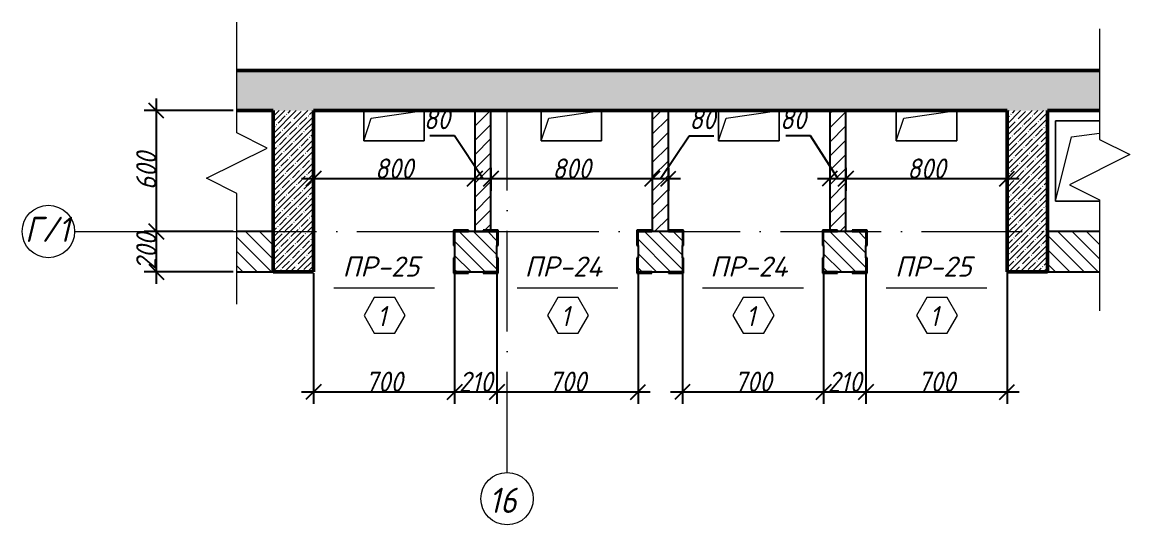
# Model space of a CAD drawing. Header units: millimetres. Extents: x -269418 to 201924, y -5890 to 98643.
# Drawn here: x 184024 to 189518, y 9644 to 12139 of the extents above; entities that cross this region are included whole.
import ezdxf

# ---------------------------------------------------------------- set-up
doc = ezdxf.new("R2010")
doc.units = ezdxf.units.MM
doc.linetypes.add('50_200_ШТРИХ_1Т_ш5_п1_п1_', pattern=[700, 500, -100, 0, -100])
for name, color, linetype, lineweight in [('A-ANNO-DIMS', 7, 'Continuous', 9), ('A-DETL-GENF', 7, 'Continuous', 9), ('A-DOOR-IDEN', 7, 'Continuous', 9), ('A-FLOR', 7, 'Continuous', 9), ('A-GENM', 7, 'Continuous', 9), ('A-GENM-1', 7, 'Continuous', 25), ('A-GENM-IDEN', 7, 'Continuous', 9), ('A-WALL-3', 7, 'Continuous', 50), ('A-WALL-PATT-2', 7, 'Continuous', 5), ('Оси', 7, 'Continuous', 9), ('Оси-1', 7, '50_200_ШТРИХ_1Т_ш5_п1_п1_', 9)]:
    doc.layers.add(name, color=color, linetype=linetype, lineweight=lineweight)
for name, color, linetype, lineweight, true_color in [('A-WALL-FNSH-6', 7, 'Continuous', 25, 0xce0000), ('A-WALL-FNSH-7', 7, 'Continuous', 25, 0x008000), ('A-WALL-PATT-1', 7, 'Continuous', 5, 0xce0000), ('A-WALL-PATT-3', 7, 'Continuous', 5, 0x008000)]:
    doc.layers.add(name, color=color, linetype=linetype, lineweight=lineweight, true_color=true_color)
doc.styles.add('ISOCPEUR_I_6', font='isocpeui.ttf', dxfattribs={"width": 0.9, "height": 125})
doc.styles.add('ISOCPEUR_I_7', font='isocpeui.ttf', dxfattribs={"width": 0.9, "height": 100})
doc.styles.add('ISOCPEUR_I_8', font='isocpeui.ttf', dxfattribs={"height": 100})
doc.dimstyles.new('ISO-2_0_0_9К_СРЕДНИЙ_3', dxfattribs={"dimscale": 304.8, "dimtxt": 99.598118, "dimasz": 0.246063, "dimexe": 0.19685, "dimexo": 0, "dimgap": 0, "dimtad": 1, "dimdec": 0, "dimzin": 0, "dimdsep": 46, "dimtxsty": 'ISOCPEUR_I_7', "dimblk1": 'OBLIQUE', "dimblk2": 'OBLIQUE', "dimsah": 1, "dimcen": 0.09, "dimdle": 0.19685, "dimazin": 0, "dimtfac": 1, "dimtdec": 4, "dimtix": 1, "dimtmove": 1, "dimatfit": 3, "dimfxl": 1, "dimtvp": 1, "dimtolj": 1, "dimtzin": 0, "dimarcsym": 2})
doc.dimstyles.new('ISO-2_0_0_9К_СРЕДНИЙ_4', dxfattribs={"dimscale": 304.8, "dimtxt": 99.598118, "dimasz": 0.246063, "dimexe": 0.19685, "dimexo": 0, "dimgap": 0, "dimtad": 1, "dimdec": 0, "dimzin": 0, "dimdsep": 46, "dimtxsty": 'ISOCPEUR_I_7', "dimblk1": 'OBLIQUE', "dimblk2": 'OBLIQUE', "dimsah": 1, "dimcen": 0.09, "dimdle": 0.19685, "dimazin": 0, "dimtfac": 1, "dimtdec": 4, "dimtix": 1, "dimtmove": 0, "dimatfit": 3, "dimfxl": 1, "dimtvp": 1, "dimtolj": 1, "dimtzin": 0, "dimarcsym": 2})
pattern_1 = [(45, (149552.986, 4039.264), (-28.51196, 28.51196), []), (45, (149581.5, 4039.264), (-28.51196, 28.51196), [50.403, -10.081, 1.676, -8.404])]
pattern_2 = [(135, (149552.986, 4039.264), (-35.35534, -35.35534), [])]
pattern_3 = [(45, (149552.986, 4039.264), (-35.35534, 35.35534), [])]

# ---------------------------------------------------------------- blocks, each defined once
blk = doc.blocks.new('AR_Отверстие прямоугольное _в плите_ - AR_Отверстие прямоугольное _в плите_-24470276-Фрагмент 10')
at = {"layer": 'A-GENM'}
for p, q in [((-150, 75), (-150, -75)), ((-112.5, 37.5), (150, 75)), ((150, -75), (150, 75)), ((-150, -75), (-112.5, 37.5)), ((-150, -75), (150, -75))]:
    blk.add_line(p, q, dxfattribs=at)
blk = doc.blocks.new('AR_Отверстие прямоугольное _в плите_ - AR_Отверстие прямоугольное _в плите_-24509922-Фрагмент 10')
at = {"layer": 'A-GENM'}
for p, q in [((-131.1, 200), (-350, 200)), ((-350, 200), (-350, -200)), ((-350, -200), (-270, 120)), ((-270, 120), (-131.1, 137.9)), ((-350, -200), (-131.1, -200))]:
    blk.add_line(p, q, dxfattribs=at)
blk = doc.blocks.new('Фахверк_СКБ_Уголок - Ф-18_1_200х3550 h_все крепления развернуты-28533997-Фрагмент 10')
at = {"layer": 'A-GENM-1'}
for p, q in [((200, 156), (125, 156)), ((125, 156), (125, 81)), ((131, 81), (131, 150)), ((131, 150), (200, 150)), ((200, 150), (200, 156)), ((125, 81), (131, 81)), ((131, 19), (125, 19)), ((125, 19), (125, -56)), ((131, -50), (131, 19)), ((200, -50), (131, -50)), ((200, -56), (200, -50)), ((125, -56), (200, -56))]:
    blk.add_line(p, q, dxfattribs=at)
blk = doc.blocks.new('DET_L_Линия разрыва - М50-27036689-Фрагмент 10')
at = {"layer": 'A-DETL-GENF'}
for p, q in [((625, 150), (550, 0)), ((775, -150), (625, 150)), ((550, 0), (0, 0)), ((850, 0), (775, -150)), ((1400, 0), (850, 0))]:
    blk.add_line(p, q, dxfattribs=at)
blk = doc.blocks.new('Ось сетки - Круг_Ø6_00__ISO-2_5_0_9K_ кружки поменьше-23056867-Фрагмент 10')
at = {"layer": 'Оси'}
blk.add_circle((0, 0), 2.6, dxfattribs=at)
blk = doc.blocks.new('AAR_СКБ_Марка_Двери_Перемычка и проем - Марка перемычки и проема-25306769-Фрагмент 10')
at = {"layer": 'A-DOOR-IDEN'}
for p, q in [((-5, 0), (5, 0)), ((-0.97, -0.98), (-1.99, -2.75)), ((1.07, -0.98), (-0.97, -0.98)), ((2.09, -2.75), (1.07, -0.98)), ((-1.99, -2.75), (-0.97, -4.51)), ((1.07, -4.51), (2.09, -2.75)), ((-0.97, -4.51), (1.07, -4.51))]:
    blk.add_line(p, q, dxfattribs=at)
blk = doc.blocks.new('_Oblique')
at = {"color": 0, "linetype": 'ByBlock', "lineweight": -2}
blk.add_line((-0.5, -0.5), (0.5, 0.5), dxfattribs=at)
blk = doc.blocks.new('DIMBLOCK538-Фрагмент 10')
at = {"layer": 'A-ANNO-DIMS', "color": 0, "lineweight": -2, "transparency": 16777216}
for p, q in [((184689.5, 10840), (184689.5, 11160)), ((185070.8, 11100), (184629.5, 11100)), ((185070.8, 10900), (184629.5, 10900))]:
    blk.add_line(p, q, dxfattribs=at)
at = {"layer": 'Defpoints', "color": 0, "transparency": 16777216}
for p in [(184689.5, 11100), (185070.8, 11100), (185070.8, 10900)]:
    blk.add_point(p, dxfattribs=at)
at = {"layer": 'A-ANNO-DIMS', "color": 0, "lineweight": -2, "transparency": 16777216, "xscale": 75, "yscale": 75, "zscale": 75}
for p, rotation in [((184689.5, 11100), 90), ((184689.5, 10900), 270)]:
    blk.add_blockref('_Oblique', p, dxfattribs=dict(at, rotation=rotation))
at = {"layer": 'A-ANNO-DIMS', "color": 0, "transparency": 16777216, "insert": (184639.5, 11000), "char_height": 100, "width": 227.543, "attachment_point": 5, "rotation": 90, "style": 'ISOCPEUR_I_7'}
blk.add_mtext('\\A1;200', dxfattribs=at)
blk = doc.blocks.new('DIMBLOCK539-Фрагмент 10')
at = {"layer": 'A-ANNO-DIMS', "color": 0, "lineweight": -2, "transparency": 16777216}
for p, q in [((184689.5, 11040), (184689.5, 11760)), ((185070.8, 11700), (184629.5, 11700)), ((185070.8, 11100), (184629.5, 11100))]:
    blk.add_line(p, q, dxfattribs=at)
at = {"layer": 'Defpoints', "color": 0, "transparency": 16777216}
for p in [(184689.5, 11700), (185070.8, 11700), (185070.8, 11100)]:
    blk.add_point(p, dxfattribs=at)
at = {"layer": 'A-ANNO-DIMS', "color": 0, "lineweight": -2, "transparency": 16777216, "xscale": 75, "yscale": 75, "zscale": 75}
for p, rotation in [((184689.5, 11700), 90), ((184689.5, 11100), 270)]:
    blk.add_blockref('_Oblique', p, dxfattribs=dict(at, rotation=rotation))
at = {"layer": 'A-ANNO-DIMS', "color": 0, "transparency": 16777216, "insert": (184639.5, 11400), "char_height": 100, "width": 227.543, "attachment_point": 5, "rotation": 90, "style": 'ISOCPEUR_I_7'}
blk.add_mtext('\\A1;600', dxfattribs=at)
blk = doc.blocks.new('DIMBLOCK540-Фрагмент 10')
at = {"layer": 'A-ANNO-DIMS', "color": 0, "lineweight": -2, "transparency": 16777216}
for p, q in [((185468.9, 11120), (185468.9, 11422.5)), ((186269.1, 11415.6), (186269.1, 11302.5)), ((185408.9, 11362.5), (186329.1, 11362.5))]:
    blk.add_line(p, q, dxfattribs=at)
at = {"layer": 'Defpoints', "color": 0, "transparency": 16777216}
for p in [(186269.1, 11415.6), (186269.1, 11362.5), (185468.9, 11120)]:
    blk.add_point(p, dxfattribs=at)
at = {"layer": 'A-ANNO-DIMS', "color": 0, "lineweight": -2, "transparency": 16777216, "xscale": 75, "yscale": 75, "zscale": 75, "rotation": 180}
blk.add_blockref('_Oblique', (185468.9, 11362.5), dxfattribs=at)
at = {"layer": 'A-ANNO-DIMS', "color": 0, "lineweight": -2, "transparency": 16777216, "xscale": 75, "yscale": 75, "zscale": 75}
blk.add_blockref('_Oblique', (186269.1, 11362.5), dxfattribs=at)
at = {"layer": 'A-ANNO-DIMS', "color": 0, "transparency": 16777216, "insert": (185869, 11412.5), "char_height": 100, "width": 227.543, "attachment_point": 5, "style": 'ISOCPEUR_I_7'}
blk.add_mtext('\\A1;800', dxfattribs=at)
blk = doc.blocks.new('DIMBLOCK541-Фрагмент 10')
at = {"layer": 'A-ANNO-DIMS', "color": 0, "lineweight": -2, "transparency": 16777216}
for p, q in [((186167.7, 11574.5), (186045.8, 11574.5)), ((186309.1, 11362.5), (186167.7, 11574.5)), ((186269.1, 11415.6), (186269.1, 11302.5)), ((186349.1, 11415.6), (186349.1, 11302.5)), ((186209.1, 11362.5), (186409.1, 11362.5))]:
    blk.add_line(p, q, dxfattribs=at)
at = {"layer": 'Defpoints', "color": 0, "transparency": 16777216}
for p in [(186269.1, 11415.6), (186349.1, 11415.6), (186349.1, 11362.5)]:
    blk.add_point(p, dxfattribs=at)
at = {"layer": 'A-ANNO-DIMS', "color": 0, "lineweight": -2, "transparency": 16777216, "xscale": 75, "yscale": 75, "zscale": 75, "rotation": 180}
blk.add_blockref('_Oblique', (186269.1, 11362.5), dxfattribs=at)
at = {"layer": 'A-ANNO-DIMS', "color": 0, "lineweight": -2, "transparency": 16777216, "xscale": 75, "yscale": 75, "zscale": 75}
blk.add_blockref('_Oblique', (186349.1, 11362.5), dxfattribs=at)
at = {"layer": 'A-ANNO-DIMS', "color": 0, "transparency": 16777216, "insert": (186016, 11707.8), "char_height": 100, "width": 151.696, "attachment_point": 1, "line_spacing_factor": 1.149209, "style": 'ISOCPEUR_I_7'}
blk.add_mtext('\\A1;80', dxfattribs=at)
blk = doc.blocks.new('DIMBLOCK542-Фрагмент 10')
at = {"layer": 'A-ANNO-DIMS', "color": 0, "lineweight": -2, "transparency": 16777216}
for p, q in [((186349.1, 11415.6), (186349.1, 11302.5)), ((187149.1, 11415.6), (187149.1, 11302.5)), ((186289.1, 11362.5), (187209.1, 11362.5))]:
    blk.add_line(p, q, dxfattribs=at)
at = {"layer": 'Defpoints', "color": 0, "transparency": 16777216}
for p in [(186349.1, 11415.6), (187149.1, 11415.6), (187149.1, 11362.5)]:
    blk.add_point(p, dxfattribs=at)
at = {"layer": 'A-ANNO-DIMS', "color": 0, "lineweight": -2, "transparency": 16777216, "xscale": 75, "yscale": 75, "zscale": 75, "rotation": 180}
blk.add_blockref('_Oblique', (186349.1, 11362.5), dxfattribs=at)
at = {"layer": 'A-ANNO-DIMS', "color": 0, "lineweight": -2, "transparency": 16777216, "xscale": 75, "yscale": 75, "zscale": 75}
blk.add_blockref('_Oblique', (187149.1, 11362.5), dxfattribs=at)
at = {"layer": 'A-ANNO-DIMS', "color": 0, "transparency": 16777216, "insert": (186749.1, 11412.5), "char_height": 100, "width": 227.543, "attachment_point": 5, "style": 'ISOCPEUR_I_7'}
blk.add_mtext('\\A1;800', dxfattribs=at)
blk = doc.blocks.new('DIMBLOCK543-Фрагмент 10')
at = {"layer": 'A-ANNO-DIMS', "color": 0, "lineweight": -2, "transparency": 16777216}
for p, q in [((187189.1, 11362.5), (187332.8, 11574.5)), ((187332.8, 11574.5), (187454.7, 11574.5)), ((187149.1, 11415.6), (187149.1, 11302.5)), ((187229.1, 11415.6), (187229.1, 11302.5)), ((187089.1, 11362.5), (187289.1, 11362.5))]:
    blk.add_line(p, q, dxfattribs=at)
at = {"layer": 'Defpoints', "color": 0, "transparency": 16777216}
for p in [(187149.1, 11415.6), (187229.1, 11415.6), (187229.1, 11362.5)]:
    blk.add_point(p, dxfattribs=at)
at = {"layer": 'A-ANNO-DIMS', "color": 0, "lineweight": -2, "transparency": 16777216, "xscale": 75, "yscale": 75, "zscale": 75, "rotation": 180}
blk.add_blockref('_Oblique', (187149.1, 11362.5), dxfattribs=at)
at = {"layer": 'A-ANNO-DIMS', "color": 0, "lineweight": -2, "transparency": 16777216, "xscale": 75, "yscale": 75, "zscale": 75}
blk.add_blockref('_Oblique', (187229.1, 11362.5), dxfattribs=at)
at = {"layer": 'A-ANNO-DIMS', "color": 0, "transparency": 16777216, "insert": (187332.8, 11707.8), "char_height": 100, "width": 151.696, "attachment_point": 1, "line_spacing_factor": 1.149209, "style": 'ISOCPEUR_I_7'}
blk.add_mtext('\\A1;80', dxfattribs=at)
blk = doc.blocks.new('DIMBLOCK544-Фрагмент 10')
at = {"layer": 'A-ANNO-DIMS', "color": 0, "lineweight": -2, "transparency": 16777216}
for p, q in [((187934.2, 11574.5), (187812.3, 11574.5)), ((188069.1, 11362.5), (187934.2, 11574.5)), ((188029.1, 11415.6), (188029.1, 11302.5)), ((188109.1, 11415.6), (188109.1, 11302.5)), ((187969.1, 11362.5), (188169.1, 11362.5))]:
    blk.add_line(p, q, dxfattribs=at)
at = {"layer": 'Defpoints', "color": 0, "transparency": 16777216}
for p in [(188029.1, 11415.6), (188109.1, 11415.6), (188109.1, 11362.5)]:
    blk.add_point(p, dxfattribs=at)
at = {"layer": 'A-ANNO-DIMS', "color": 0, "lineweight": -2, "transparency": 16777216, "xscale": 75, "yscale": 75, "zscale": 75, "rotation": 180}
blk.add_blockref('_Oblique', (188029.1, 11362.5), dxfattribs=at)
at = {"layer": 'A-ANNO-DIMS', "color": 0, "lineweight": -2, "transparency": 16777216, "xscale": 75, "yscale": 75, "zscale": 75}
blk.add_blockref('_Oblique', (188109.1, 11362.5), dxfattribs=at)
at = {"layer": 'A-ANNO-DIMS', "color": 0, "transparency": 16777216, "insert": (187782.5, 11707.8), "char_height": 100, "width": 151.696, "attachment_point": 1, "line_spacing_factor": 1.149209, "style": 'ISOCPEUR_I_7'}
blk.add_mtext('\\A1;80', dxfattribs=at)
blk = doc.blocks.new('DIMBLOCK545-Фрагмент 10')
at = {"layer": 'A-ANNO-DIMS', "color": 0, "lineweight": -2, "transparency": 16777216}
for p, q in [((188109.1, 11415.6), (188109.1, 11302.5)), ((188908.9, 11415.6), (188908.9, 11302.5)), ((188049.1, 11362.5), (188968.9, 11362.5))]:
    blk.add_line(p, q, dxfattribs=at)
at = {"layer": 'Defpoints', "color": 0, "transparency": 16777216}
for p in [(188109.1, 11415.6), (188908.9, 11415.6), (188908.9, 11362.5)]:
    blk.add_point(p, dxfattribs=at)
at = {"layer": 'A-ANNO-DIMS', "color": 0, "lineweight": -2, "transparency": 16777216, "xscale": 75, "yscale": 75, "zscale": 75, "rotation": 180}
blk.add_blockref('_Oblique', (188109.1, 11362.5), dxfattribs=at)
at = {"layer": 'A-ANNO-DIMS', "color": 0, "lineweight": -2, "transparency": 16777216, "xscale": 75, "yscale": 75, "zscale": 75}
blk.add_blockref('_Oblique', (188908.9, 11362.5), dxfattribs=at)
at = {"layer": 'A-ANNO-DIMS', "color": 0, "transparency": 16777216, "insert": (188509, 11412.5), "char_height": 100, "width": 227.543, "attachment_point": 5, "style": 'ISOCPEUR_I_7'}
blk.add_mtext('\\A1;800', dxfattribs=at)
blk = doc.blocks.new('DIMBLOCK546-Фрагмент 10')
at = {"layer": 'A-ANNO-DIMS', "color": 0, "lineweight": -2, "transparency": 16777216}
for p, q in [((185468.9, 10893.9), (185468.9, 10244)), ((186168.9, 10900), (186168.9, 10244)), ((185408.9, 10304), (186228.9, 10304))]:
    blk.add_line(p, q, dxfattribs=at)
at = {"layer": 'Defpoints', "color": 0, "transparency": 16777216}
for p in [(185468.9, 10893.9), (186168.9, 10900), (186168.9, 10304)]:
    blk.add_point(p, dxfattribs=at)
at = {"layer": 'A-ANNO-DIMS', "color": 0, "lineweight": -2, "transparency": 16777216, "xscale": 75, "yscale": 75, "zscale": 75, "rotation": 180}
blk.add_blockref('_Oblique', (185468.9, 10304), dxfattribs=at)
at = {"layer": 'A-ANNO-DIMS', "color": 0, "lineweight": -2, "transparency": 16777216, "xscale": 75, "yscale": 75, "zscale": 75}
blk.add_blockref('_Oblique', (186168.9, 10304), dxfattribs=at)
at = {"layer": 'A-ANNO-DIMS', "color": 0, "transparency": 16777216, "insert": (185818.9, 10354.6), "char_height": 100, "width": 227.543, "attachment_point": 5, "style": 'ISOCPEUR_I_7'}
blk.add_mtext('\\A1;700', dxfattribs=at)
blk = doc.blocks.new('DIMBLOCK547-Фрагмент 10')
at = {"layer": 'A-ANNO-DIMS', "color": 0, "lineweight": -2, "transparency": 16777216}
for p, q in [((186168.9, 10900), (186168.9, 10244)), ((186378.7, 10893.9), (186378.7, 10244)), ((186108.9, 10304), (186438.7, 10304))]:
    blk.add_line(p, q, dxfattribs=at)
at = {"layer": 'Defpoints', "color": 0, "transparency": 16777216}
for p in [(186168.9, 10900), (186378.7, 10893.9), (186378.7, 10304)]:
    blk.add_point(p, dxfattribs=at)
at = {"layer": 'A-ANNO-DIMS', "color": 0, "lineweight": -2, "transparency": 16777216, "xscale": 75, "yscale": 75, "zscale": 75, "rotation": 180}
blk.add_blockref('_Oblique', (186168.9, 10304), dxfattribs=at)
at = {"layer": 'A-ANNO-DIMS', "color": 0, "lineweight": -2, "transparency": 16777216, "xscale": 75, "yscale": 75, "zscale": 75}
blk.add_blockref('_Oblique', (186378.7, 10304), dxfattribs=at)
at = {"layer": 'A-ANNO-DIMS', "color": 0, "transparency": 16777216, "insert": (186273.8, 10354), "char_height": 100, "width": 204.559, "attachment_point": 5, "style": 'ISOCPEUR_I_7'}
blk.add_mtext('\\A1;210', dxfattribs=at)
blk = doc.blocks.new('DIMBLOCK548-Фрагмент 10')
at = {"layer": 'A-ANNO-DIMS', "color": 0, "lineweight": -2, "transparency": 16777216}
for p, q in [((186378.7, 10893.9), (186378.7, 10244)), ((187078.7, 10893.9), (187078.7, 10244)), ((186318.7, 10304), (187138.7, 10304))]:
    blk.add_line(p, q, dxfattribs=at)
at = {"layer": 'Defpoints', "color": 0, "transparency": 16777216}
for p in [(186378.7, 10893.9), (187078.7, 10893.9), (187078.7, 10304)]:
    blk.add_point(p, dxfattribs=at)
at = {"layer": 'A-ANNO-DIMS', "color": 0, "lineweight": -2, "transparency": 16777216, "xscale": 75, "yscale": 75, "zscale": 75, "rotation": 180}
blk.add_blockref('_Oblique', (186378.7, 10304), dxfattribs=at)
at = {"layer": 'A-ANNO-DIMS', "color": 0, "lineweight": -2, "transparency": 16777216, "xscale": 75, "yscale": 75, "zscale": 75}
blk.add_blockref('_Oblique', (187078.7, 10304), dxfattribs=at)
at = {"layer": 'A-ANNO-DIMS', "color": 0, "transparency": 16777216, "insert": (186728.7, 10354.6), "char_height": 100, "width": 227.543, "attachment_point": 5, "style": 'ISOCPEUR_I_7'}
blk.add_mtext('\\A1;700', dxfattribs=at)
blk = doc.blocks.new('DIMBLOCK549-Фрагмент 10')
at = {"layer": 'A-ANNO-DIMS', "color": 0, "lineweight": -2, "transparency": 16777216}
for p, q in [((187298.7, 10893.9), (187298.7, 10244)), ((187998.7, 10893.9), (187998.7, 10244)), ((187238.7, 10304), (188058.7, 10304))]:
    blk.add_line(p, q, dxfattribs=at)
at = {"layer": 'Defpoints', "color": 0, "transparency": 16777216}
for p in [(187298.7, 10893.9), (187998.7, 10893.9), (187998.7, 10304)]:
    blk.add_point(p, dxfattribs=at)
at = {"layer": 'A-ANNO-DIMS', "color": 0, "lineweight": -2, "transparency": 16777216, "xscale": 75, "yscale": 75, "zscale": 75, "rotation": 180}
blk.add_blockref('_Oblique', (187298.7, 10304), dxfattribs=at)
at = {"layer": 'A-ANNO-DIMS', "color": 0, "lineweight": -2, "transparency": 16777216, "xscale": 75, "yscale": 75, "zscale": 75}
blk.add_blockref('_Oblique', (187998.7, 10304), dxfattribs=at)
at = {"layer": 'A-ANNO-DIMS', "color": 0, "transparency": 16777216, "insert": (187648.7, 10354.6), "char_height": 100, "width": 227.543, "attachment_point": 5, "style": 'ISOCPEUR_I_7'}
blk.add_mtext('\\A1;700', dxfattribs=at)
blk = doc.blocks.new('DIMBLOCK550-Фрагмент 10')
at = {"layer": 'A-ANNO-DIMS', "color": 0, "lineweight": -2, "transparency": 16777216}
for p, q in [((187998.7, 10893.9), (187998.7, 10244)), ((188208.9, 10893.9), (188208.9, 10244)), ((187938.7, 10304), (188268.9, 10304))]:
    blk.add_line(p, q, dxfattribs=at)
at = {"layer": 'Defpoints', "color": 0, "transparency": 16777216}
for p in [(187998.7, 10893.9), (188208.9, 10893.9), (188208.9, 10304)]:
    blk.add_point(p, dxfattribs=at)
at = {"layer": 'A-ANNO-DIMS', "color": 0, "lineweight": -2, "transparency": 16777216, "xscale": 75, "yscale": 75, "zscale": 75, "rotation": 180}
blk.add_blockref('_Oblique', (187998.7, 10304), dxfattribs=at)
at = {"layer": 'A-ANNO-DIMS', "color": 0, "lineweight": -2, "transparency": 16777216, "xscale": 75, "yscale": 75, "zscale": 75}
blk.add_blockref('_Oblique', (188208.9, 10304), dxfattribs=at)
at = {"layer": 'A-ANNO-DIMS', "color": 0, "transparency": 16777216, "insert": (188103.8, 10354), "char_height": 100, "width": 204.559, "attachment_point": 5, "style": 'ISOCPEUR_I_7'}
blk.add_mtext('\\A1;210', dxfattribs=at)
blk = doc.blocks.new('DIMBLOCK551-Фрагмент 10')
at = {"layer": 'A-ANNO-DIMS', "color": 0, "lineweight": -2, "transparency": 16777216}
for p, q in [((188208.9, 10893.9), (188208.9, 10244)), ((188908.9, 10900), (188908.9, 10244)), ((188148.9, 10304), (188968.9, 10304))]:
    blk.add_line(p, q, dxfattribs=at)
at = {"layer": 'Defpoints', "color": 0, "transparency": 16777216}
for p in [(188208.9, 10893.9), (188908.9, 10900), (188908.9, 10304)]:
    blk.add_point(p, dxfattribs=at)
at = {"layer": 'A-ANNO-DIMS', "color": 0, "lineweight": -2, "transparency": 16777216, "xscale": 75, "yscale": 75, "zscale": 75, "rotation": 180}
blk.add_blockref('_Oblique', (188208.9, 10304), dxfattribs=at)
at = {"layer": 'A-ANNO-DIMS', "color": 0, "lineweight": -2, "transparency": 16777216, "xscale": 75, "yscale": 75, "zscale": 75}
blk.add_blockref('_Oblique', (188908.9, 10304), dxfattribs=at)
at = {"layer": 'A-ANNO-DIMS', "color": 0, "transparency": 16777216, "insert": (188558.9, 10354.6), "char_height": 100, "width": 227.543, "attachment_point": 5, "style": 'ISOCPEUR_I_7'}
blk.add_mtext('\\A1;700', dxfattribs=at)

msp = doc.modelspace()

# ---------------------------------------------------------------- hatches: boundary and pattern name
at = {"layer": 'A-WALL-PATT-1'}
h = msp.add_hatch(dxfattribs=at)
h.set_pattern_fill('FP_124', color=256, style=0, pattern_type=2)
h.set_pattern_definition(pattern_2)
h.paths.add_polyline_path([(185268.9, 10900), (185268.9, 11100), (185088.8, 11100), (185088.8, 10900)], flags=0)
h = msp.add_hatch(dxfattribs=at)
h.set_pattern_fill('FP_124', color=256, style=0, pattern_type=2)
h.set_pattern_definition(pattern_2)
h.paths.add_polyline_path([(187998.7, 10900), (188208.9, 10900), (188208.9, 11100), (187998.7, 11100), (187998.7, 10969)], flags=0)
h.paths.add_polyline_path([(187078.7, 10900), (187298.7, 10900), (187298.7, 11100), (187078.7, 11100), (187078.7, 10969)], flags=0)
h.paths.add_polyline_path([(186168.9, 10900), (186378.7, 10900), (186378.7, 11100), (186168.9, 11099.6), (186168.9, 10900.4)], flags=0)
h = msp.add_hatch(dxfattribs=at)
h.set_pattern_fill('FP_124', color=256, style=0, pattern_type=2)
h.set_pattern_definition(pattern_2)
h.paths.add_polyline_path([(189108.9, 10900), (189367.7, 10900), (189367.7, 11100), (189108.9, 11100)], flags=0)
at = {"layer": 'A-WALL-PATT-2'}
h = msp.add_hatch(dxfattribs=at)
h.set_pattern_fill('FP_123', color=256, style=0, pattern_type=2)
h.set_pattern_definition(pattern_1)
h.paths.add_polyline_path([(189108.9, 11700), (189367.7, 11700), (189367.7, 11900), (185088.8, 11900), (185088.8, 11700), (188908.9, 11700)], flags=0)
h = msp.add_hatch(dxfattribs=at)
h.set_pattern_fill('FP_123', color=256, style=0, pattern_type=2)
h.set_pattern_definition(pattern_1)
h.paths.add_polyline_path([(185468.9, 10900), (185468.9, 11700), (185268.9, 11700), (185268.9, 10900)], flags=0)
h = msp.add_hatch(dxfattribs=at)
h.set_pattern_fill('FP_123', color=256, style=0, pattern_type=2)
h.set_pattern_definition(pattern_1)
h.paths.add_polyline_path([(189108.9, 10900), (189108.9, 11700), (188908.9, 11700), (188908.9, 10900)], flags=0)
at = {"layer": 'A-WALL-PATT-3'}
h = msp.add_hatch(dxfattribs=at)
h.set_pattern_fill('FP_125', color=256, style=0, pattern_type=2)
h.set_pattern_definition(pattern_3)
h.paths.add_polyline_path([(186309.7, 11100), (186309.7, 11106), (186349.1, 11106), (186349.1, 11700), (186269.1, 11700), (186269.1, 11100)], flags=0)
h = msp.add_hatch(dxfattribs=at)
h.set_pattern_fill('FP_125', color=256, style=0, pattern_type=2)
h.set_pattern_definition(pattern_3)
h.paths.add_polyline_path([(187229.1, 11100), (187229.1, 11700), (187149.1, 11700), (187149.1, 11100)], flags=0)
h = msp.add_hatch(dxfattribs=at)
h.set_pattern_fill('FP_125', color=256, style=0, pattern_type=2)
h.set_pattern_definition(pattern_3)
h.paths.add_polyline_path([(188109.1, 11100), (188109.1, 11700), (188029.1, 11700), (188029.1, 11106), (188067.7, 11106), (188067.7, 11100)], flags=0)

# ---------------------------------------------------------------- linework, layer by layer
at = {"layer": 'A-FLOR'}
for p, q in [((185718.1, 11550), (185718.1, 11700)), ((186018.1, 11700), (186018.1, 11550)), ((186598.1, 11550), (186598.1, 11700)), ((186898.1, 11700), (186898.1, 11550)), ((187478.1, 11550), (187478.1, 11700)), ((187778.1, 11700), (187778.1, 11550)), ((188358.9, 11550), (188358.9, 11700)), ((188658.9, 11700), (188658.9, 11550)), ((189148.9, 11650), (189367.7, 11650)), ((189148.9, 11250), (189148.9, 11650)), ((186018.1, 11550), (185718.1, 11550)), ((186898.1, 11550), (186598.1, 11550)), ((187778.1, 11550), (187478.1, 11550)), ((188658.9, 11550), (188358.9, 11550)), ((189367.7, 11250), (189148.9, 11250))]:
    msp.add_line(p, q, dxfattribs=at)
at = {"layer": 'A-WALL-3'}
for p, q in [((189367.7, 11900), (185088.8, 11900)), ((185088.8, 11700), (185268.9, 11700)), ((185268.9, 11700), (185268.9, 10900)), ((185468.9, 10900), (185468.9, 11700)), ((185468.9, 11700), (188908.9, 11700)), ((188908.9, 11700), (188908.9, 10900)), ((189108.9, 10900), (189108.9, 11700)), ((189108.9, 11700), (189367.7, 11700)), ((185268.9, 10900), (185468.9, 10900)), ((188908.9, 10900), (189108.9, 10900))]:
    msp.add_line(p, q, dxfattribs=at)
at = {"layer": 'A-WALL-FNSH-6'}
for p, q in [((185268.9, 11100), (185088.8, 11100)), ((186168.9, 11100), (186168.9, 10900)), ((186309.7, 11100), (186237.5, 11100)), ((187229.7, 11100), (187147.7, 11100)), ((188139.9, 11100), (188067.7, 11100)), ((189367.7, 11100), (189108.9, 11100)), ((186378.7, 10969), (186378.7, 11031)), ((187078.7, 11031), (187078.7, 10969)), ((187298.7, 10969), (187298.7, 11031)), ((187998.7, 11031), (187998.7, 10969)), ((188208.9, 10969), (188208.9, 11031)), ((185088.8, 10900), (185268.9, 10900)), ((186237.5, 10900), (186309.7, 10900)), ((187147.7, 10900), (187229.7, 10900)), ((188067.7, 10900), (188139.9, 10900)), ((189108.9, 10900), (189367.7, 10900))]:
    msp.add_line(p, q, dxfattribs=at)
at = {"layer": 'A-WALL-FNSH-7'}
for p, q in [((186269.1, 11700), (186269.1, 11100)), ((186349.1, 11106), (186349.1, 11700)), ((187149.1, 11700), (187149.1, 11100)), ((187229.1, 11100), (187229.1, 11700)), ((188029.1, 11700), (188029.1, 11106)), ((188109.1, 11100), (188109.1, 11700)), ((186269.1, 11100), (186309.7, 11100))]:
    msp.add_line(p, q, dxfattribs=at)
at = {"layer": 'Оси-1'}
for p, q in [((186428.9, 9904), (186428.9, 11700)), ((184283.9, 11100), (189367.7, 11100))]:
    msp.add_line(p, q, dxfattribs=at)

# ---------------------------------------------------------------- block references
at = {"layer": 'A-DETL-GENF'}
for p, rotation in [((185088.8, 12139.3), 270), ((189367.7, 10706.5), 90)]:
    msp.add_blockref('DET_L_Линия разрыва - М50-27036689-Фрагмент 10', p, dxfattribs=dict(at, rotation=rotation))
at = {"layer": 'A-DOOR-IDEN', "xscale": 49.99999999999998, "yscale": 49.99999999999998, "zscale": 49.99999999999998}
for p in [(185818.9, 10821.3), (186728.7, 10821.3), (187648.7, 10821.3), (188558.9, 10821.3)]:
    msp.add_blockref('AAR_СКБ_Марка_Двери_Перемычка и проем - Марка перемычки и проема-25306769-Фрагмент 10', p, dxfattribs=at)
at = {"layer": 'A-GENM'}
for name, p in [('AR_Отверстие прямоугольное _в плите_ - AR_Отверстие прямоугольное _в плите_-24470276-Фрагмент 10', (185868.1, 11625)), ('AR_Отверстие прямоугольное _в плите_ - AR_Отверстие прямоугольное _в плите_-24470276-Фрагмент 10', (186748.1, 11625)), ('AR_Отверстие прямоугольное _в плите_ - AR_Отверстие прямоугольное _в плите_-24470276-Фрагмент 10', (187628.1, 11625)), ('AR_Отверстие прямоугольное _в плите_ - AR_Отверстие прямоугольное _в плите_-24470276-Фрагмент 10', (188508.9, 11625)), ('AR_Отверстие прямоугольное _в плите_ - AR_Отверстие прямоугольное _в плите_-24509922-Фрагмент 10', (189498.9, 11450))]:
    msp.add_blockref(name, p, dxfattribs=at)
at = {"layer": 'A-GENM-1'}
for p in [(186037.5, 10950), (186947.7, 10950), (187867.7, 10950)]:
    msp.add_blockref('Фахверк_СКБ_Уголок - Ф-18_1_200х3550 h_все крепления развернуты-28533997-Фрагмент 10', p, dxfattribs=at)
at = {"layer": 'A-GENM-1', "rotation": 180}
for p in [(186509.7, 11050), (187429.7, 11050), (188339.9, 11050)]:
    msp.add_blockref('Фахверк_СКБ_Уголок - Ф-18_1_200х3550 h_все крепления развернуты-28533997-Фрагмент 10', p, dxfattribs=at)
at = {"layer": 'Оси', "xscale": 49.99999999999998, "yscale": 49.99999999999998, "zscale": 49.99999999999998, "rotation": 269.9999999999994}
msp.add_blockref('Ось сетки - Круг_Ø6_00__ISO-2_5_0_9K_ кружки поменьше-23056867-Фрагмент 10', (184153.9, 11100), dxfattribs=at)
at = {"layer": 'Оси', "xscale": 49.99999999999998, "yscale": 49.99999999999998, "zscale": 49.99999999999998}
msp.add_blockref('Ось сетки - Круг_Ø6_00__ISO-2_5_0_9K_ кружки поменьше-23056867-Фрагмент 10', (186428.9, 9774), dxfattribs=at)

# ---------------------------------------------------------------- texts
at = {"layer": 'A-DOOR-IDEN', "char_height": 100, "width": 57.721, "attachment_point": 1, "style": 'ISOCPEUR_I_7'}
for insert in [(185784.6, 10730), (186694.4, 10730), (187614.4, 10730), (188524.6, 10730)]:
    msp.add_mtext('\\fISOCPEUR|b0|i1|c204|p34|;\\W.9;1', dxfattribs=dict(at, insert=insert))
at = {"layer": 'A-GENM-IDEN', "char_height": 100, "attachment_point": 1, "style": 'ISOCPEUR_I_8'}
for s, insert, width in [('ПР', (185612.7, 10976), 208.439), ('-25', (185784.7, 10976), 264.557), ('ПР', (186515.8, 10976), 208.439), ('-24', (186687.8, 10976), 280.591), ('ПР', (187435.8, 10976), 208.439), ('-24', (187607.8, 10976), 280.591), ('ПР', (188352.7, 10976), 208.439), ('-25', (188524.7, 10976), 264.557)]:
    msp.add_mtext(s, dxfattribs=dict(at, insert=insert, width=width))
at = {"layer": 'Оси', "char_height": 125, "attachment_point": 1, "style": 'ISOCPEUR_I_6'}
for s, insert, width in [('\\fISOCPEUR|b0|i1|c204|p34|;\\W.9;Г', (184038.1, 11173.3), 101.013), ('/1', (184121.4, 11173.3), 173.164), ('16', (186338.3, 9828.4), 173.164)]:
    msp.add_mtext(s, dxfattribs=dict(at, insert=insert, width=width))

# ---------------------------------------------------------------- dimensions: what is measured, and where the dimension line sits
at = {"layer": 'A-ANNO-DIMS'}
for base, p1, p2, override, picture, middle in [((184689.5, 11700), (185070.8, 11100), (185070.8, 11700), {"dimpost": '<>', "dimfxl": 599.999863}, 'DIMBLOCK539-Фрагмент 10', (184639.5, 11400)), ((184689.5, 11100), (185070.8, 10900), (185070.8, 11100), {"dimpost": '<>', "dimfxl": 200}, 'DIMBLOCK538-Фрагмент 10', (184639.5, 11000))]:
    dim = msp.add_linear_dim(base=base, p1=p1, p2=p2, angle=90, dimstyle='ISO-2_0_0_9К_СРЕДНИЙ_4', override=override, dxfattribs=at)
    dim.commit()
    dim.dimension.update_dxf_attribs({"geometry": picture, "text_midpoint": middle})
for base, p1, p2, picture, middle in [((186349.1, 11362.5), (186269.1, 11415.6), (186349.1, 11415.6), 'DIMBLOCK541-Фрагмент 10', (186167.7, 11574.5)), ((187229.1, 11362.5), (187149.1, 11415.6), (187229.1, 11415.6), 'DIMBLOCK543-Фрагмент 10', (187332.8, 11574.5)), ((188109.1, 11362.5), (188029.1, 11415.6), (188109.1, 11415.6), 'DIMBLOCK544-Фрагмент 10', (187934.2, 11574.5))]:
    dim = msp.add_linear_dim(base=base, p1=p1, p2=p2, dimstyle='ISO-2_0_0_9К_СРЕДНИЙ_3', override={"dimpost": '<>', "dimfxl": 80}, dxfattribs=at)
    dim.commit()
    dim.dimension.update_dxf_attribs({"geometry": picture, "text_midpoint": middle, "dimtype": 160})
for base, p1, p2, override, picture, middle in [((186269.1, 11362.5), (185468.9, 11120), (186269.1, 11415.6), {"dimpost": '<>', "dimfxl": 853.080097}, 'DIMBLOCK540-Фрагмент 10', (185869, 11412.5)), ((187149.1, 11362.5), (186349.1, 11415.6), (187149.1, 11415.6), {"dimpost": '<>', "dimfxl": 800}, 'DIMBLOCK542-Фрагмент 10', (186749.1, 11412.5)), ((188908.9, 11362.5), (188109.1, 11415.6), (188908.9, 11415.6), {"dimpost": '<>', "dimfxl": 799.76013}, 'DIMBLOCK545-Фрагмент 10', (188509, 11412.5)), ((186168.9, 10304), (185468.9, 10893.9), (186168.9, 10900), {"dimpost": '<>', "dimfxl": 700.026543}, 'DIMBLOCK546-Фрагмент 10', (185818.9, 10354.6)), ((186378.7, 10304), (186168.9, 10900), (186378.7, 10893.9), {"dimpost": '<>', "dimfxl": 209.902147}, 'DIMBLOCK547-Фрагмент 10', (186273.8, 10354)), ((187078.7, 10304), (186378.7, 10893.9), (187078.7, 10893.9), {"dimpost": '<>', "dimfxl": 700}, 'DIMBLOCK548-Фрагмент 10', (186728.7, 10354.6)), ((187998.7, 10304), (187298.7, 10893.9), (187998.7, 10893.9), {"dimpost": '<>', "dimfxl": 700}, 'DIMBLOCK549-Фрагмент 10', (187648.7, 10354.6)), ((188208.9, 10304), (187998.7, 10893.9), (188208.9, 10893.9), {"dimpost": '<>', "dimfxl": 210.186392}, 'DIMBLOCK550-Фрагмент 10', (188103.8, 10354)), ((188908.9, 10304), (188208.9, 10893.9), (188908.9, 10900), {"dimpost": '<>', "dimfxl": 700.026542}, 'DIMBLOCK551-Фрагмент 10', (188558.9, 10354.6))]:
    dim = msp.add_linear_dim(base=base, p1=p1, p2=p2, dimstyle='ISO-2_0_0_9К_СРЕДНИЙ_4', override=override, dxfattribs=at)
    dim.commit()
    dim.dimension.update_dxf_attribs({"geometry": picture, "text_midpoint": middle})

doc.saveas('drawing.dxf')
